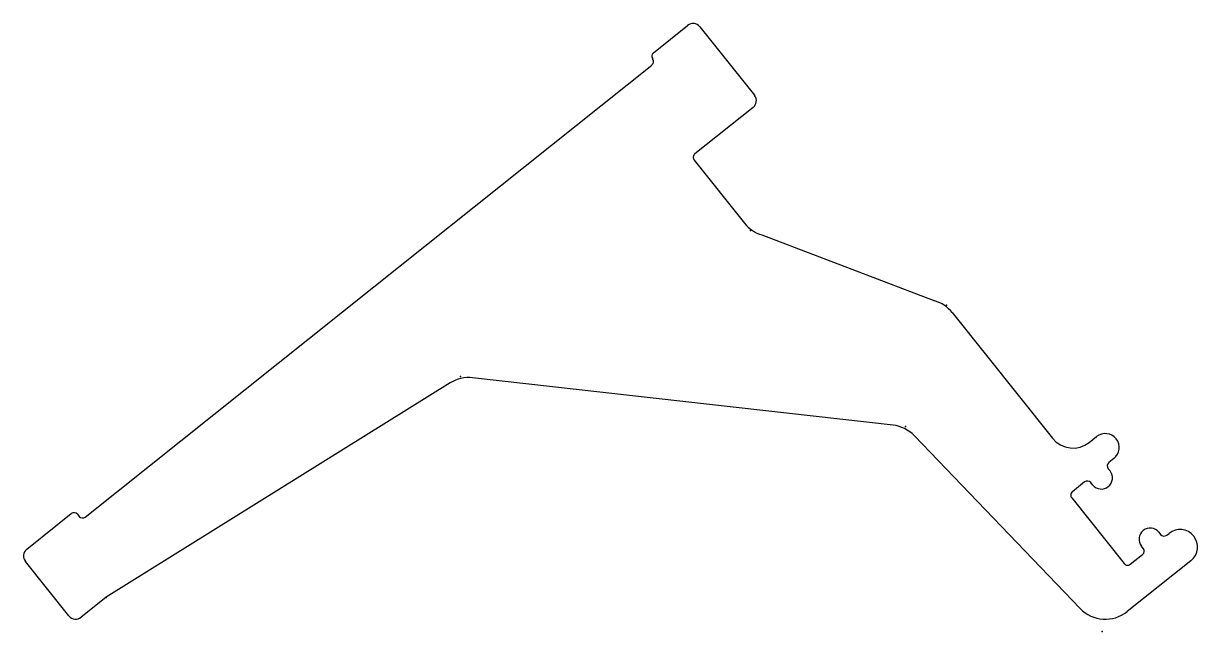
# Model space of a CAD drawing. Header units: inches. Extents: x -31.4 to 35.7, y 0 to 34.7.
import ezdxf

# ---------------------------------------------------------------- set-up
doc = ezdxf.new("R2010")
doc.units = ezdxf.units.IN
doc.header["$MEASUREMENT"] = 0
doc.layers.add('1', color=7, linetype='Continuous')
doc.layers.add('CLIP', color=7, linetype='Continuous')

msp = doc.modelspace()

# ---------------------------------------------------------------- linework, layer by layer
at = {"layer": '1', "color": 7, "linetype": 'Continuous'}
for centre, radius, start, end in [((30.196, 8.805), 0.635, 308.57, 38.57), ((29.4, 8.377), 0.254, 38.57, 128.57), ((30.196, 8.805), 0.635, 218.57, 308.57), ((32.983, 5.311), 0.635, 128.57, 218.57), ((32.983, 5.311), 0.635, 38.57, 128.57), ((-26.489, 1.777), 0.254, 121.93753, 128.54477)]:
    msp.add_arc(centre, radius, start, end, dxfattribs=at)
at = {"layer": '1', "color": 250}
for p in [(10.154, 22.929), (21.346, 18.66), (-6.397, 14.601), (19.021, 11.736), (-26.635, 1.985), (30.244, 0.038)]:
    msp.add_point(p, dxfattribs=at)
at = {"layer": 'CLIP', "color": 7, "linetype": 'Continuous'}
for p, q in [((4.616, 33.081), (6.569, 34.639)), ((7.272, 34.56), (10.389, 30.65)), ((-11.346, 19.713), (4.536, 32.378)), ((10.31, 29.948), (6.987, 27.298)), ((6.948, 26.947), (9.821, 23.347)), ((10.818, 22.676), (20.682, 18.913)), ((-27.825, 6.572), (-11.346, 19.713)), ((21.68, 18.242), (27.401, 11.072)), ((-6.988, 14.233), (-26.623, 1.993)), ((18.302, 11.817), (-5.706, 14.523)), ((28.981, 1.354), (19.521, 11.214)), ((29.509, 10.835), (29.919, 11.162)), ((30.916, 9.911), (30.629, 9.682)), ((30.59, 9.33), (30.693, 9.201)), ((29.242, 8.576), (28.542, 8.017)), ((29.7, 8.409), (29.599, 8.535)), ((30.592, 8.309), (30.592, 8.309)), ((28.502, 7.666), (31.495, 3.913)), ((-31.164, 4.741), (-28.621, 6.769)), ((-28.27, 6.729), (-28.176, 6.612)), ((32.587, 5.807), (32.587, 5.807)), ((33.479, 5.707), (33.582, 5.577)), ((33.934, 5.538), (34.064, 5.642)), ((32.589, 4.786), (32.486, 4.915)), ((-28.764, 0.929), (-31.243, 4.038)), ((35.311, 4.078), (31.671, 1.175)), ((31.846, 3.873), (32.55, 4.434)), ((-26.647, 1.976), (-28.061, 0.85))]:
    msp.add_line(p, q, dxfattribs=at)
for centre, radius, start, end in [((6.881, 34.248), 0.5, 38.57, 128.57), ((4.771, 32.886), 0.25, 128.57, 218.57), ((4.38, 32.574), 0.25, 308.57, 38.57), ((9.998, 30.339), 0.5, 308.57, 38.57), ((7.143, 27.103), 0.25, 128.57, 218.58917), ((11.384, 24.594), 2, 218.58917, 253.57), ((20.116, 16.995), 2, 38.58917, 73.57), ((-5.93, 12.535), 2, 83.57, 121.93753), ((18.078, 9.83), 2, 43.8125, 83.57), ((28.574, 12.008), 1.5, 218.58917, 308.57), ((30.417, 10.536), 0.8, 308.57, 128.57), ((30.785, 9.486), 0.25, 128.57, 218.57), ((28.697, 7.822), 0.25, 128.56996, 218.57004), ((-28.465, 6.573), 0.25, 38.57, 128.57), ((-27.981, 6.768), 0.25, 218.57, 308.57), ((33.778, 5.733), 0.25, 218.57, 308.57), ((34.688, 4.86), 1, 308.57, 128.57), ((-30.852, 4.35), 0.5, 128.57, 218.57), ((32.394, 4.63), 0.25, 308.57, 38.57), ((31.69, 4.069), 0.25, 218.56996, 308.57004), ((30.424, 2.739), 2, 223.8125, 308.57), ((-28.373, 1.24), 0.5, 218.57, 308.57)]:
    msp.add_arc(centre, radius, start, end, dxfattribs=at)

doc.saveas('drawing.dxf')
